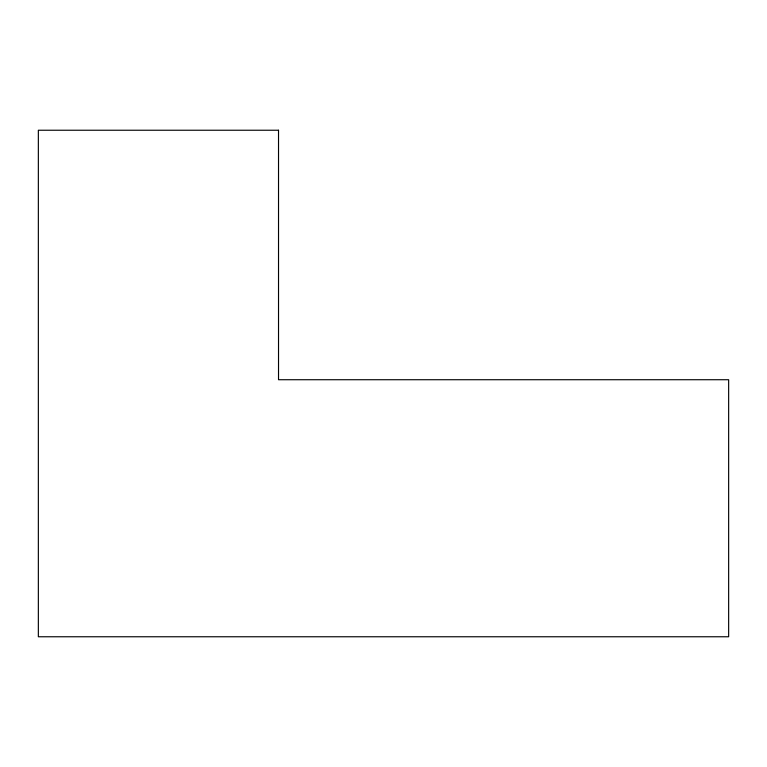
<?xml version="1.0" encoding="UTF-8"?>
<svg xmlns="http://www.w3.org/2000/svg" width="767" height="767" viewBox="0 0 767 767"><rect width="100%" height="100%" fill="white"/><g stroke="black" fill="none" stroke-linecap="round" stroke-linejoin="round"><path stroke-width="1.15" d="M278.526 130.237L38.35 130.237L38.35 636.763L728.65 636.763L728.65 379.723L278.526 379.723L278.526 130.237"/></g></svg>
